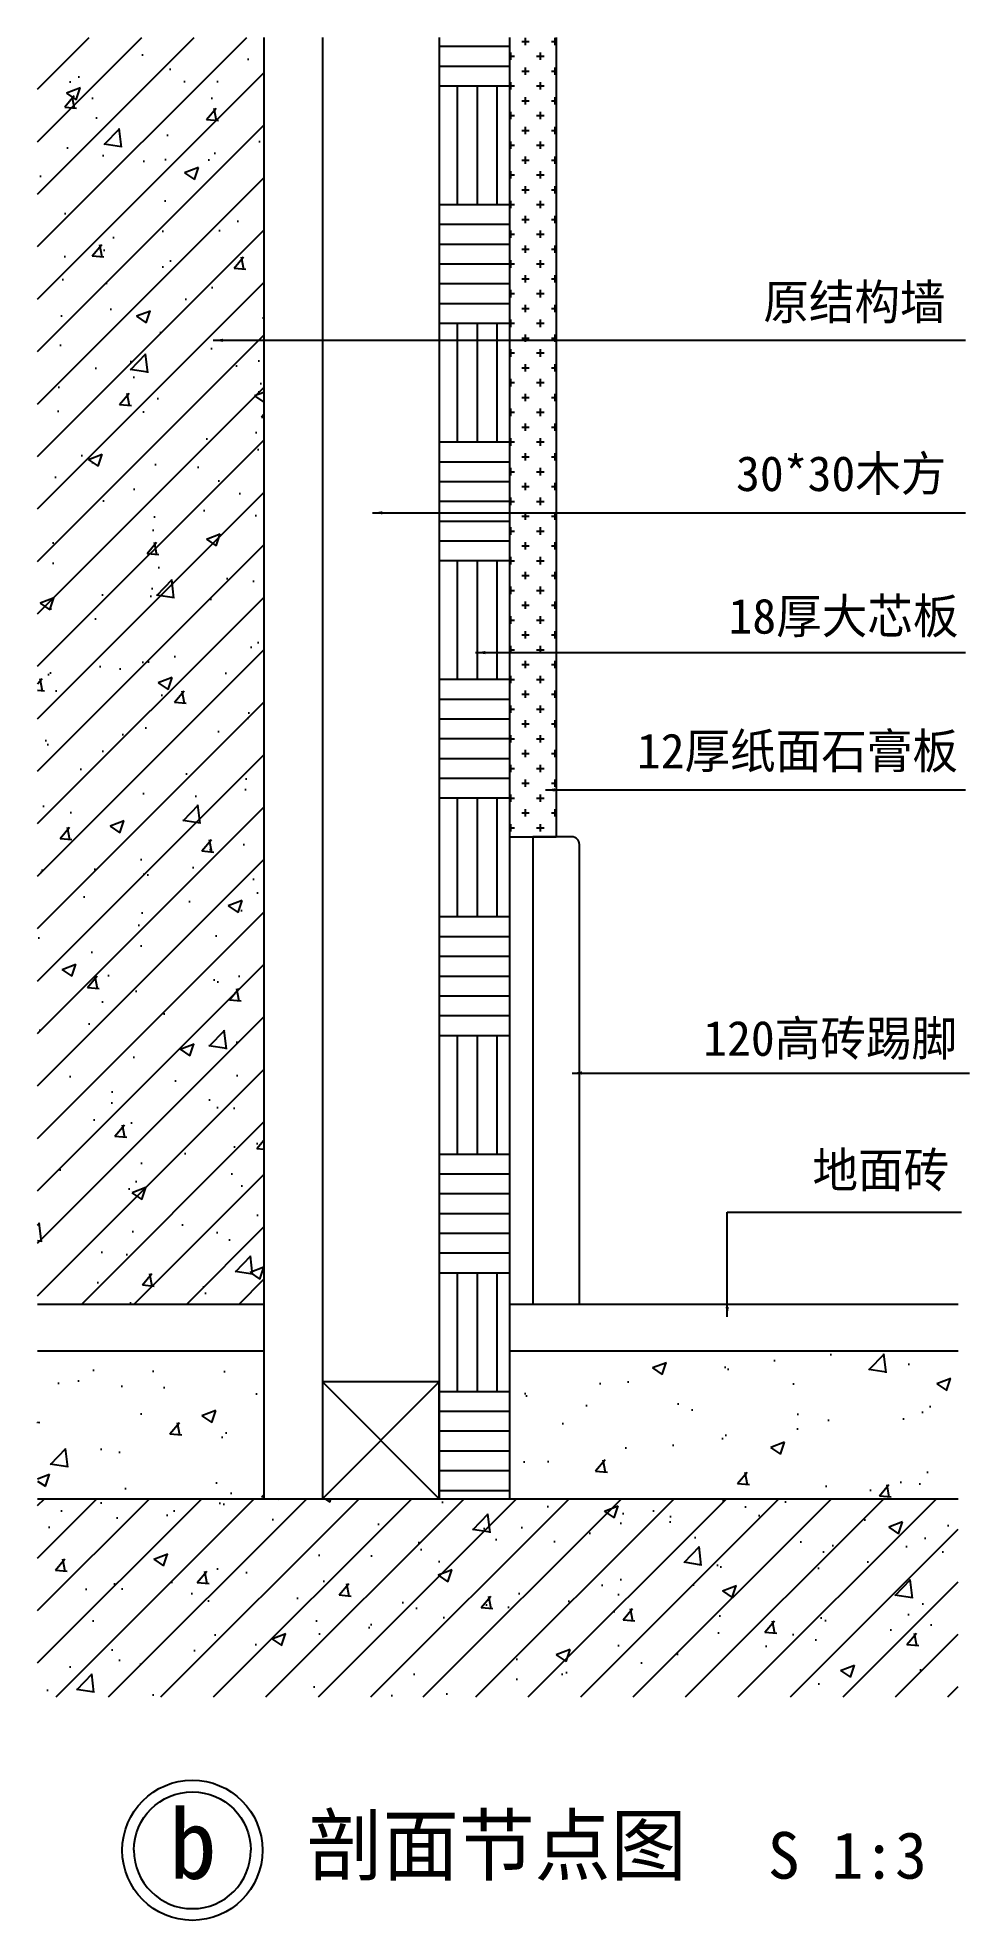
# Model space of a CAD drawing. Header units: metres. Extents: x 159008 to 159247, y -20618 to -20135.
import ezdxf

# ---------------------------------------------------------------- set-up
doc = ezdxf.new("R2010")
doc.units = ezdxf.units.M
for name, color, linetype in [('10', 8, 'Continuous'), ('18', 4, 'Continuous'), ('20', 1, 'Continuous'), ('3', 2, 'Continuous'), ('5', 3, 'Continuous'), ('8', 7, 'Continuous')]:
    doc.layers.add(name, color=color, linetype=linetype)
doc.dimstyles.get("Standard").update_dxf_attribs({"dimtxt": 2.5, "dimasz": 2.5, "dimexe": 1.25, "dimexo": 0.625, "dimtad": 1, "dimcen": 2.5, "dimazin": 3, "dimtfac": 1, "dimtmove": 0, "dimatfit": 3})

# ---------------------------------------------------------------- blocks, each defined once
blk = doc.blocks.new('HY-4')
at = {"layer": '20'}
for points in [[(-5, 0, -1), (5, 0, -1)], [(-5, 0, 1), (5, 0, 1)]]:
    blk.add_lwpolyline(points, format="xyb", dxfattribs=at)
blk.add_circle((0, 0), 6, dxfattribs=at)
blk.add_circle((0, 0), 6, dxfattribs=at)

msp = doc.modelspace()

# ---------------------------------------------------------------- hatches: boundary and pattern name
at = {"layer": '10'}
h = msp.add_hatch(dxfattribs=at)
h.set_pattern_fill('ANSI31', scale=3)
h.paths.add_polyline_path([(159066.08, -20134.88), (159007.97, -20134.88), (159007.97, -20460.1), (159066.08, -20460.1)])
h = msp.add_hatch(dxfattribs=at)
h.set_pattern_fill('AR-CONC', scale=0.2)
h.paths.add_polyline_path([(159066.08, -20134.88), (159007.97, -20134.88), (159007.97, -20460.1), (159066.08, -20460.1)])
h = msp.add_hatch(dxfattribs=at)
h.set_pattern_fill('AR-PARQ1', scale=0.1)
h.paths.add_polyline_path([(159129.08, -20134.88), (159111.08, -20134.88), (159111.08, -20510.1), (159129.08, -20510.1)])
h = msp.add_hatch(dxfattribs=at)
h.set_pattern_fill('CROSS', scale=0.6)
h.paths.add_polyline_path([(159141.08, -20134.88), (159129.08, -20134.88), (159129.08, -20340.1), (159141.08, -20340.1)])
h = msp.add_hatch(dxfattribs=at)
h.set_pattern_fill('AR-CONC', scale=0.2)
h.paths.add_polyline_path([(159244.34, -20472.1), (159129.08, -20472.1), (159129.08, -20510.1), (159244.34, -20510.1)])
h.paths.add_polyline_path([(159066.08, -20472.1), (159007.97, -20472.1), (159007.97, -20510.1), (159066.08, -20510.1)])
h.paths.add_polyline_path([(159244.34, -20510.1), (159007.97, -20510.1), (159007.97, -20561), (159244.34, -20561)])
h = msp.add_hatch(dxfattribs=at)
h.set_pattern_fill('ANSI31', scale=3)
h.paths.add_polyline_path([(159244.34, -20510.1), (159007.97, -20510.1), (159007.97, -20561), (159244.34, -20561)])

# ---------------------------------------------------------------- linework, layer by layer
for p, q in [((159081.08, -20134.88), (159081.08, -20510.1)), ((159111.08, -20134.88), (159111.08, -20510.1)), ((159129.08, -20134.88), (159129.08, -20510.1)), ((159111.08, -20510.1), (159081.08, -20480.1)), ((159081.08, -20510.1), (159111.08, -20480.1))]:
    msp.add_line(p, q, dxfattribs=at)
msp.add_lwpolyline([(159081.08, -20510.1), (159111.08, -20510.1), (159111.08, -20480.1), (159081.08, -20480.1)], close=True, dxfattribs=at)
at = {"layer": '18'}
msp.add_line((159007.97, -20510.1), (159244.34, -20510.1), dxfattribs=at)
at = {"layer": '3'}
msp.add_line((159066.08, -20134.88), (159066.08, -20510.1), dxfattribs=at)
at = {"layer": '5'}
for p, q in [((159141.08, -20134.88), (159141.08, -20340.1)), ((159129.08, -20340.1), (159141.08, -20340.1)), ((159007.97, -20460.1), (159066.08, -20460.1)), ((159129.08, -20460.1), (159244.34, -20460.1)), ((159007.97, -20472.1), (159066.08, -20472.1)), ((159129.08, -20472.1), (159244.34, -20472.1))]:
    msp.add_line(p, q, dxfattribs=at)
msp.add_lwpolyline([(159135.08, -20460.1), (159147.08, -20460.1), (159147.08, -20342.1, 0.41), (159145.08, -20340.1), (159135.08, -20340.1)], format="xyb", close=True, dxfattribs=at)

# ---------------------------------------------------------------- block references
at = {"layer": '8', "xscale": 3, "yscale": 3, "zscale": 3}
msp.add_blockref('HY-4', (159047.69, -20600.36), dxfattribs=at)

# ---------------------------------------------------------------- texts
for s, height, p in [('b', 18, (159041.68, -20607.65)), ('剖面节点图', 15, (159077.07, -20606.57)), ('S 1:3', 12, (159195.44, -20607.66))]:
    msp.add_text(s, height=height).set_placement(p)
at = {"layer": '8'}
for s, p in [('原结构墙', (159194.28, -20207.25)), ('30*30木方', (159187.27, -20251.32)), ('18厚大芯板', (159185.33, -20287.93)), ('12厚纸面石膏板 ', (159161.81, -20322.56)), ('120高砖踢脚', (159178.84, -20396.35)), ('地面砖', (159206.9, -20430.19))]:
    msp.add_text(s, height=9, dxfattribs=at).set_placement(p)

# ---------------------------------------------------------------- leaders
for points in [[(159053.07, -20212.6), (159246.22, -20212.6)], [(159093.97, -20256.9), (159246.22, -20256.9)], [(159120.41, -20292.8), (159246.22, -20292.8)], [(159138.32, -20328.07), (159246.22, -20328.07)], [(159145.23, -20400.76), (159247.17, -20400.76)], [(159185.01, -20463.36), (159185.01, -20436.53), (159245.18, -20436.53)]]:
    msp.add_leader(points, dimstyle='Standard', dxfattribs=at)

doc.saveas('drawing.dxf')
